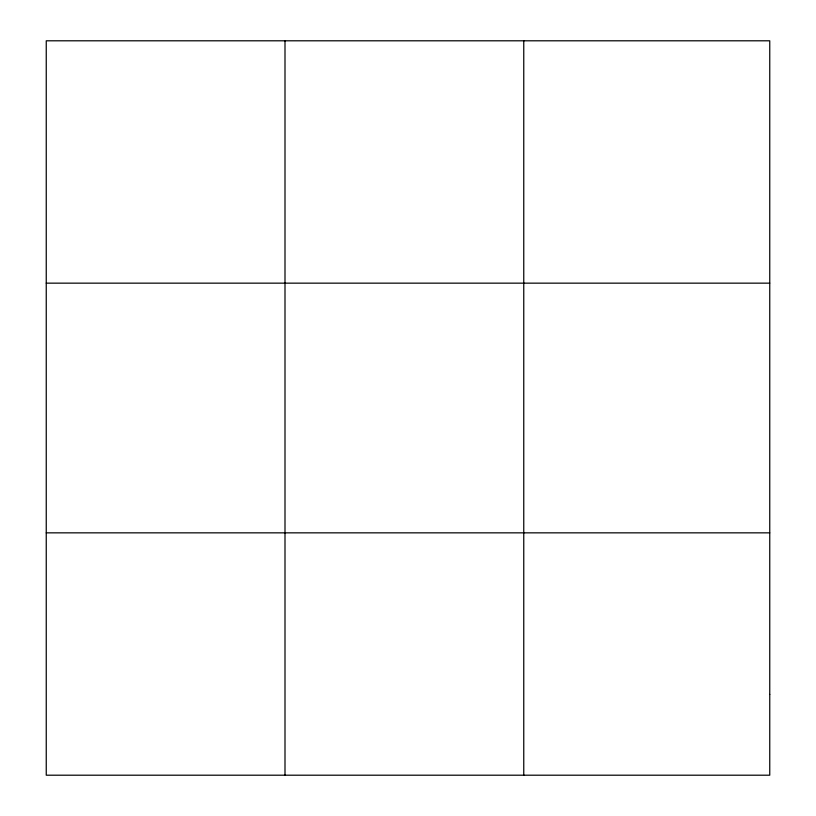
<?xml version="1.0" encoding="UTF-8"?>
<svg xmlns="http://www.w3.org/2000/svg" width="816" height="816" viewBox="0 0 816 816"><rect width="100%" height="100%" fill="white"/><g stroke="black" fill="none" stroke-linecap="round" stroke-linejoin="round"><path stroke-width="1.22" d="M284.998 40.8L284.998 775.2M523.76 40.8L523.76 775.2M46.247 283.152L769.753 283.152M46.247 532.848L769.753 532.848M769.753 694.416L769.753 775.2L46.247 775.2L46.247 40.8L769.753 40.8L769.753 694.416"/></g></svg>
